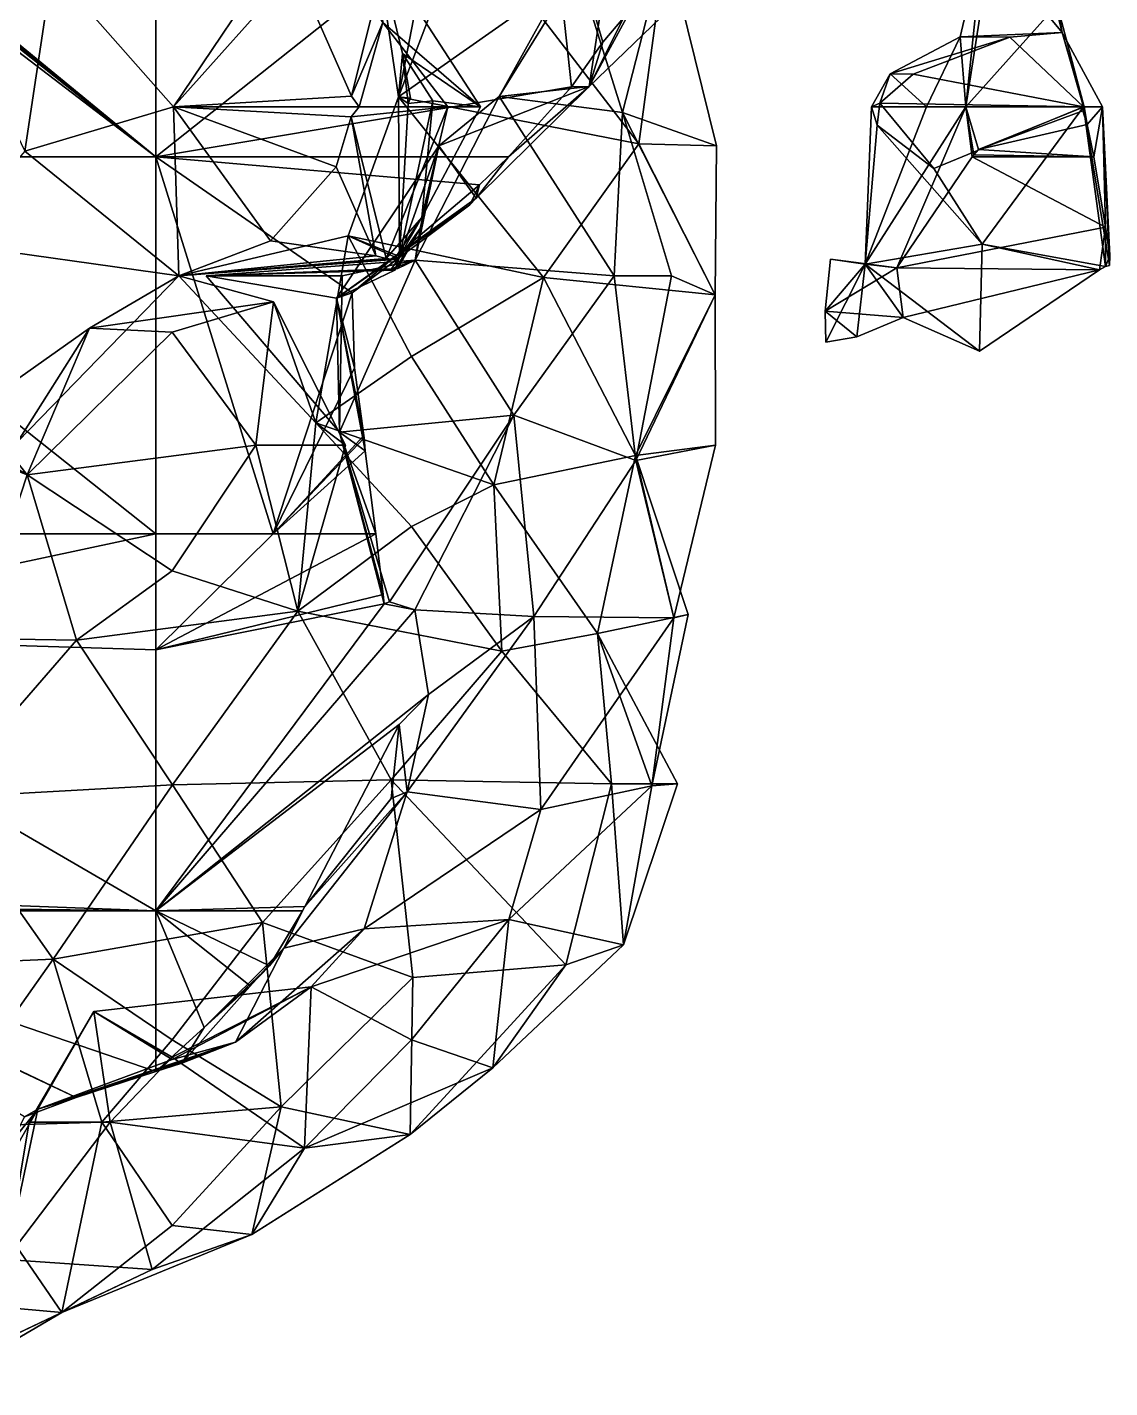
# Model space of a CAD drawing. Extents: x 290083 to 295691, y 4553739 to 4561622.
# Drawn here: x 291656.4 to 291770.5, y 4553783 to 4553926.3 of the extents above; entities that cross this region are included whole.
import ezdxf

# ---------------------------------------------------------------- set-up
doc = ezdxf.new("R2010")
doc.units = 0
doc.layers.add('Au_ppm_Pref_-_0_3', color=7, linetype='CONTINUOUS')

msp = doc.modelspace()

# ---------------------------------------------------------------- linework, layer by layer
at = {"layer": 'Au_ppm_Pref_-_0_3'}
for points in [[(291670, 4553912.6, 1870.48), (291620, 4553950.79, 1876.44), (291621.17, 4553951.36, 1876.61)], [(291621.17, 4553951.36, 1876.61), (291621.48, 4553951.82, 1876.46), (291670, 4553912.6, 1870.48)], [(291621.48, 4553951.82, 1876.46), (291621.73, 4553952.28, 1876.32), (291670, 4553912.6, 1870.48)], [(291621.73, 4553952.28, 1876.32), (291670, 4553952.28, 1864.34), (291670, 4553912.6, 1870.48)], [(291670, 4553952.28, 1864.34), (291711.04, 4553945.17, 1871.17), (291670, 4553912.6, 1870.48)], [(291620, 4553950.79, 1876.44), (291670, 4553912.6, 1870.48), (291620, 4553912.6, 1868.36)], [(291713.76, 4553919.99, 1866.05), (291670, 4553912.6, 1870.48), (291711.04, 4553945.17, 1871.17)], [(291711.04, 4553945.17, 1871.17), (291717.08, 4553924.68, 1866.49), (291713.76, 4553919.99, 1866.05)], [(291711.04, 4553945.17, 1871.17), (291719.29, 4553927.27, 1866.69), (291717.08, 4553924.68, 1866.49)], [(291699.47, 4553939.31, 1844.73), (291701.97, 4553935.71, 1841.19), (291695.54, 4553918.93, 1842.19)], [(291709.52, 4553928.71, 1843.52), (291699.47, 4553939.31, 1844.73), (291695.54, 4553918.93, 1842.19)], [(291718.48, 4553938.91, 1859.35), (291706.15, 4553918.97, 1858.45), (291715.64, 4553920.03, 1864.95)], [(291718.48, 4553938.91, 1859.35), (291714.11, 4553933.33, 1854.54), (291706.15, 4553918.97, 1858.45)], [(291734.5, 4553938.24, 1864.75), (291718.48, 4553938.91, 1859.35), (291715.64, 4553920.03, 1864.95)], [(291644.56, 4553937.48, 1834.13), (291656.2, 4553913.22, 1833.87), (291659.05, 4553932.37, 1830.75)], [(291720, 4553928.1, 1866.75), (291734.5, 4553938.24, 1864.75), (291715.64, 4553920.03, 1864.95)], [(291695.54, 4553918.93, 1842.19), (291701.97, 4553935.71, 1841.19), (291693.23, 4553934.8, 1835.76)], [(291755.3, 4553917.89, 1861.19), (291754.71, 4553925.26, 1859.01), (291757.16, 4553935.71, 1863.65)], [(291757.16, 4553935.71, 1863.65), (291754.71, 4553925.26, 1859.01), (291765.45, 4553925.72, 1859.01)], [(291755.3, 4553917.89, 1861.19), (291757.16, 4553935.71, 1863.65), (291757.56, 4553932.37, 1864.95)], [(291757.16, 4553935.71, 1863.65), (291765.45, 4553925.72, 1859.01), (291762.91, 4553935.71, 1863.54)], [(291764.92, 4553928.63, 1864.95), (291762.91, 4553935.71, 1863.54), (291765.45, 4553925.72, 1859.01)], [(291671.83, 4553917.87, 1828.22), (291683.12, 4553934.62, 1830.24), (291659.05, 4553932.37, 1830.75)], [(291684.72, 4553932.29, 1830.26), (291683.12, 4553934.62, 1830.24), (291671.83, 4553917.87, 1828.22)], [(291704.19, 4553917.89, 1835.25), (291693.23, 4553934.8, 1835.76), (291693.89, 4553926.77, 1833.21)], [(291695.95, 4553923.51, 1839.41), (291693.23, 4553934.8, 1835.76), (291704.19, 4553917.89, 1835.25)], [(291695.54, 4553918.93, 1842.19), (291693.23, 4553934.8, 1835.76), (291695.95, 4553923.51, 1839.41)], [(291709.52, 4553928.71, 1843.52), (291720.84, 4553914, 1843.09), (291723.75, 4553935.24, 1847.01)], [(291714.11, 4553933.33, 1854.54), (291723.75, 4553935.24, 1847.01), (291719.14, 4553917.3, 1852.52)], [(291729.04, 4553913.77, 1847.13), (291719.14, 4553917.3, 1852.52), (291723.75, 4553935.24, 1847.01)], [(291720.84, 4553914, 1843.09), (291729.04, 4553913.77, 1847.13), (291723.75, 4553935.24, 1847.01)], [(291719.14, 4553917.3, 1852.52), (291706.15, 4553918.97, 1858.45), (291714.11, 4553933.33, 1854.54)], [(291656.2, 4553913.22, 1833.87), (291671.83, 4553917.87, 1828.22), (291659.05, 4553932.37, 1830.75)], [(291684.72, 4553932.29, 1830.26), (291671.83, 4553917.87, 1828.22), (291690.58, 4553919.02, 1830.08)], [(291690.58, 4553919.02, 1830.08), (291692.91, 4553928.3, 1833.24), (291684.72, 4553932.29, 1830.26)], [(291755.3, 4553917.89, 1861.19), (291757.56, 4553932.37, 1864.95), (291764.92, 4553928.63, 1864.95)], [(291695.54, 4553918.93, 1842.19), (291720.84, 4553914, 1843.09), (291709.52, 4553928.71, 1843.52)], [(291755.3, 4553917.89, 1861.19), (291764.92, 4553928.63, 1864.95), (291767.77, 4553917.89, 1862.71)], [(291764.92, 4553928.63, 1864.95), (291765.45, 4553925.72, 1859.01), (291767.77, 4553917.89, 1862.71)], [(291693.89, 4553926.77, 1833.21), (291692.91, 4553928.3, 1833.24), (291690.58, 4553919.02, 1830.08)], [(291719.29, 4553927.27, 1866.69), (291720, 4553928.1, 1866.75), (291715.64, 4553920.03, 1864.95)], [(291717.08, 4553924.68, 1866.49), (291719.29, 4553927.27, 1866.69), (291715.64, 4553920.03, 1864.95)], [(291691.39, 4553917.89, 1830.09), (291693.89, 4553926.77, 1833.21), (291690.58, 4553919.02, 1830.08)], [(291700.73, 4553917.89, 1833.5), (291693.89, 4553926.77, 1833.21), (291691.39, 4553917.89, 1830.09)], [(291700.73, 4553917.89, 1833.5), (291704.19, 4553917.89, 1835.25), (291693.89, 4553926.77, 1833.21)], [(291765.45, 4553925.72, 1859.01), (291754.71, 4553925.26, 1859.01), (291759.92, 4553925.2, 1856.57)], [(291767.7, 4553917.89, 1853.47), (291765.45, 4553925.72, 1859.01), (291759.92, 4553925.2, 1856.57)], [(291767.7, 4553917.89, 1853.47), (291769.69, 4553917.89, 1859.01), (291765.45, 4553925.72, 1859.01)], [(291765.45, 4553925.72, 1859.01), (291769.69, 4553917.89, 1859.01), (291767.77, 4553917.89, 1862.71)], [(291713.76, 4553919.99, 1866.05), (291717.08, 4553924.68, 1866.49), (291715.64, 4553920.03, 1864.95)], [(291747.32, 4553921.36, 1854.23), (291754.71, 4553925.26, 1859.01), (291751.16, 4553917.89, 1859.01)], [(291747.32, 4553921.36, 1854.23), (291759.92, 4553925.2, 1856.57), (291754.71, 4553925.26, 1859.01)], [(291747.32, 4553921.36, 1854.23), (291749.75, 4553921.33, 1853.07), (291759.92, 4553925.2, 1856.57)], [(291767.7, 4553917.89, 1853.47), (291759.92, 4553925.2, 1856.57), (291749.75, 4553921.33, 1853.07)], [(291755.3, 4553917.89, 1861.19), (291751.16, 4553917.89, 1859.01), (291754.71, 4553925.26, 1859.01)], [(291696.82, 4553918.78, 1841.17), (291695.54, 4553918.93, 1842.19), (291695.95, 4553923.51, 1839.41)], [(291699.16, 4553918.5, 1839.29), (291695.95, 4553923.51, 1839.41), (291704.19, 4553917.89, 1835.25)], [(291696.55, 4553918.23, 1841.15), (291695.95, 4553923.51, 1839.41), (291699.16, 4553918.5, 1839.29)], [(291695.95, 4553923.51, 1839.41), (291696.55, 4553918.23, 1841.15), (291696.82, 4553918.78, 1841.17)], [(291746.23, 4553918.28, 1852.49), (291747.32, 4553921.36, 1854.23), (291745.37, 4553917.89, 1853.99)], [(291747.32, 4553921.36, 1854.23), (291751.16, 4553917.89, 1859.01), (291745.37, 4553917.89, 1853.99)], [(291746.23, 4553918.28, 1852.49), (291749.75, 4553921.33, 1853.07), (291747.32, 4553921.36, 1854.23)], [(291767.7, 4553917.89, 1853.47), (291749.75, 4553921.33, 1853.07), (291746.23, 4553918.28, 1852.49)], [(291707.12, 4553912.6, 1865.54), (291670, 4553912.6, 1870.48), (291713.76, 4553919.99, 1866.05)], [(291706.15, 4553918.97, 1858.45), (291699.78, 4553913.78, 1862.23), (291715.64, 4553920.03, 1864.95)], [(291699.78, 4553913.78, 1862.23), (291703.72, 4553908.27, 1864.95), (291715.64, 4553920.03, 1864.95)], [(291707.12, 4553912.6, 1865.54), (291715.64, 4553920.03, 1864.95), (291703.72, 4553908.27, 1864.95)], [(291713.76, 4553919.99, 1866.05), (291715.64, 4553920.03, 1864.95), (291707.12, 4553912.6, 1865.54)], [(291690.58, 4553919.02, 1830.08), (291671.83, 4553917.87, 1828.22), (291691.39, 4553917.89, 1830.09)], [(291690.25, 4553904.31, 1839.81), (291695.54, 4553918.93, 1842.19), (291695.66, 4553902.14, 1835.37)], [(291710.8, 4553899.9, 1840.67), (291695.54, 4553918.93, 1842.19), (291690.25, 4553904.31, 1839.81)], [(291691.39, 4553917.89, 1830.09), (291690.58, 4553919.02, 1830.08), (291691.39, 4553917.89, 1830.09)], [(291696.55, 4553918.23, 1841.15), (291695.54, 4553918.93, 1842.19), (291696.82, 4553918.78, 1841.17)], [(291695.66, 4553902.14, 1835.37), (291695.54, 4553918.93, 1842.19), (291696.55, 4553918.23, 1841.15)], [(291695.54, 4553918.93, 1842.19), (291710.8, 4553899.9, 1840.67), (291720.84, 4553914, 1843.09)], [(291695.66, 4553902.14, 1835.37), (291699.16, 4553918.5, 1839.29), (291697.99, 4553906.24, 1835.25)], [(291695.66, 4553902.14, 1835.37), (291696.55, 4553918.23, 1841.15), (291699.16, 4553918.5, 1839.29)], [(291697.31, 4553901.73, 1857.29), (291699.78, 4553913.78, 1862.23), (291706.15, 4553918.97, 1858.45)], [(291697.31, 4553901.73, 1857.29), (291706.15, 4553918.97, 1858.45), (291718.25, 4553900.07, 1857.19)], [(291704.19, 4553917.89, 1835.25), (291697.99, 4553906.24, 1835.25), (291699.16, 4553918.5, 1839.29)], [(291719.14, 4553917.3, 1852.52), (291718.25, 4553900.07, 1857.19), (291706.15, 4553918.97, 1858.45)], [(291671.83, 4553917.87, 1828.22), (291656.2, 4553913.22, 1833.87), (291672.4, 4553900.07, 1834.7)], [(291671.83, 4553917.87, 1828.22), (291690.55, 4553916.84, 1830.03), (291691.39, 4553917.89, 1830.09)], [(291688.99, 4553911.56, 1829.99), (291690.55, 4553916.84, 1830.03), (291671.83, 4553917.87, 1828.22)], [(291688.99, 4553911.56, 1829.99), (291671.83, 4553917.87, 1828.22), (291682.07, 4553903.78, 1829.49)], [(291682.07, 4553903.78, 1829.49), (291671.83, 4553917.87, 1828.22), (291672.4, 4553900.07, 1834.7)], [(291694.23, 4553901.92, 1834.9), (291700.73, 4553917.89, 1833.5), (291690.55, 4553916.84, 1830.03)], [(291690.55, 4553916.84, 1830.03), (291691.39, 4553917.89, 1830.09), (291691.39, 4553917.89, 1830.09)], [(291690.55, 4553916.84, 1830.03), (291700.73, 4553917.89, 1833.5), (291691.39, 4553917.89, 1830.09)], [(291697.99, 4553906.24, 1835.25), (291700.73, 4553917.89, 1833.5), (291694.23, 4553901.92, 1834.9)], [(291704.19, 4553917.89, 1835.25), (291700.73, 4553917.89, 1833.5), (291697.99, 4553906.24, 1835.25)], [(291719.14, 4553917.3, 1852.52), (291724.31, 4553900.07, 1853.07), (291718.25, 4553900.07, 1857.19)], [(291728.88, 4553898.08, 1847.11), (291724.31, 4553900.07, 1853.07), (291719.14, 4553917.3, 1852.52)], [(291719.14, 4553917.3, 1852.52), (291729.04, 4553913.77, 1847.13), (291728.88, 4553898.08, 1847.11)], [(291748.04, 4553900.93, 1860.21), (291744.71, 4553901.32, 1858.87), (291755.3, 4553917.89, 1861.19)], [(291755.3, 4553917.89, 1861.19), (291744.71, 4553901.32, 1858.87), (291751.16, 4553917.89, 1859.01)], [(291745.95, 4553915.95, 1853.07), (291745.37, 4553917.89, 1853.99), (291744.71, 4553901.32, 1858.87)], [(291745.37, 4553917.89, 1853.99), (291751.16, 4553917.89, 1859.01), (291744.71, 4553901.32, 1858.87)], [(291746.23, 4553918.28, 1852.49), (291745.37, 4553917.89, 1853.99), (291745.95, 4553915.95, 1853.07)], [(291745.95, 4553915.95, 1853.07), (291751.91, 4553911.39, 1853.07), (291746.23, 4553918.28, 1852.49)], [(291767.7, 4553917.89, 1853.47), (291746.23, 4553918.28, 1852.49), (291751.91, 4553911.39, 1853.07)], [(291755.98, 4553912.6, 1862.03), (291748.04, 4553900.93, 1860.21), (291755.3, 4553917.89, 1861.19)], [(291767.7, 4553917.89, 1853.47), (291751.91, 4553911.39, 1853.07), (291757.01, 4553903.41, 1855.55)], [(291756.13, 4553912.82, 1862.06), (291755.98, 4553912.6, 1862.03), (291755.3, 4553917.89, 1861.19)], [(291756.63, 4553913.4, 1862.2), (291756.13, 4553912.82, 1862.06), (291755.3, 4553917.89, 1861.19)], [(291756.63, 4553913.4, 1862.2), (291755.3, 4553917.89, 1861.19), (291767.77, 4553917.89, 1862.71)], [(291767.61, 4553917.45, 1862.77), (291756.63, 4553913.4, 1862.2), (291767.77, 4553917.89, 1862.71)], [(291767.61, 4553917.45, 1862.77), (291768.07, 4553916.03, 1862.36), (291756.63, 4553913.4, 1862.2)], [(291767.7, 4553917.89, 1853.47), (291757.01, 4553903.41, 1855.55), (291770, 4553901.06, 1859.14)], [(291768.07, 4553916.03, 1862.36), (291767.61, 4553917.45, 1862.77), (291767.77, 4553917.89, 1862.71)], [(291767.7, 4553917.89, 1853.47), (291770, 4553901.06, 1859.14), (291770.43, 4553901.18, 1859.2)], [(291767.7, 4553917.89, 1853.47), (291770.43, 4553901.18, 1859.2), (291769.69, 4553917.89, 1859.01)], [(291769.69, 4553917.89, 1859.01), (291768.07, 4553916.03, 1862.36), (291767.77, 4553917.89, 1862.71)], [(291769.69, 4553917.89, 1859.01), (291768.78, 4553912.62, 1861.4), (291768.07, 4553916.03, 1862.36)], [(291769.69, 4553917.89, 1859.01), (291768.78, 4553912.6, 1861.39), (291768.78, 4553912.62, 1861.4)], [(291769.69, 4553917.89, 1859.01), (291770, 4553905.2, 1859.92), (291768.78, 4553912.6, 1861.39)], [(291769.69, 4553917.89, 1859.01), (291770.46, 4553902.21, 1859.4), (291770, 4553905.2, 1859.92)], [(291770.43, 4553901.18, 1859.2), (291770.46, 4553902.21, 1859.4), (291769.69, 4553917.89, 1859.01)], [(291690.55, 4553916.84, 1830.03), (291688.99, 4553911.56, 1829.99), (291693.16, 4553902.21, 1834.19)], [(291694.23, 4553901.92, 1834.9), (291690.55, 4553916.84, 1830.03), (291693.16, 4553902.21, 1834.19)], [(291745.95, 4553915.95, 1853.07), (291744.71, 4553901.32, 1858.87), (291757.01, 4553903.41, 1855.55)], [(291745.95, 4553915.95, 1853.07), (291757.01, 4553903.41, 1855.55), (291751.91, 4553911.39, 1853.07)], [(291756.63, 4553913.4, 1862.2), (291768.07, 4553916.03, 1862.36), (291768.78, 4553912.62, 1861.4)], [(291620, 4553912.6, 1868.36), (291670, 4553912.6, 1870.48), (291670, 4553872.91, 1867.2)], [(291670, 4553872.91, 1867.2), (291620, 4553872.91, 1868.04), (291620, 4553912.6, 1868.36)], [(291647.92, 4553903.53, 1837.06), (291672.4, 4553900.07, 1834.7), (291656.2, 4553913.22, 1833.87)], [(291704.09, 4553909.68, 1865.58), (291670, 4553912.6, 1870.48), (291707.12, 4553912.6, 1865.54)], [(291690.65, 4553898.3, 1865.98), (291670, 4553912.6, 1870.48), (291704.09, 4553909.68, 1865.58)], [(291690.65, 4553898.3, 1865.98), (291682.33, 4553872.91, 1863.97), (291670, 4553912.6, 1870.48)], [(291682.33, 4553872.91, 1863.97), (291670, 4553872.91, 1867.2), (291670, 4553912.6, 1870.48)], [(291695.17, 4553900.7, 1859.16), (291689, 4553897.74, 1864.55), (291699.78, 4553913.78, 1862.23)], [(291699.78, 4553913.78, 1862.23), (291689, 4553897.74, 1864.55), (291703.72, 4553908.27, 1864.95)], [(291697.84, 4553905.08, 1858.85), (291695.17, 4553900.7, 1859.16), (291699.78, 4553913.78, 1862.23)], [(291697.31, 4553901.73, 1857.29), (291697.84, 4553905.08, 1858.85), (291699.78, 4553913.78, 1862.23)], [(291703.72, 4553908.27, 1864.95), (291704.09, 4553909.68, 1865.58), (291707.12, 4553912.6, 1865.54)], [(291728.88, 4553898.08, 1847.11), (291720.84, 4553914, 1843.09), (291710.8, 4553899.9, 1840.67)], [(291728.88, 4553898.08, 1847.11), (291729.04, 4553913.77, 1847.13), (291720.84, 4553914, 1843.09)], [(291755.98, 4553912.6, 1862.03), (291770, 4553905.2, 1859.92), (291748.04, 4553900.93, 1860.21)], [(291756.13, 4553912.82, 1862.06), (291768.78, 4553912.62, 1861.4), (291755.98, 4553912.6, 1862.03)], [(291768.78, 4553912.62, 1861.4), (291768.78, 4553912.6, 1861.39), (291755.98, 4553912.6, 1862.03)], [(291755.98, 4553912.6, 1862.03), (291768.78, 4553912.6, 1861.39), (291770, 4553905.2, 1859.92)], [(291756.63, 4553913.4, 1862.2), (291768.78, 4553912.62, 1861.4), (291756.13, 4553912.82, 1862.06)], [(291693.16, 4553902.21, 1834.19), (291688.99, 4553911.56, 1829.99), (291682.07, 4553903.78, 1829.49)], [(291703.05, 4553907.55, 1865.46), (291690.65, 4553898.3, 1865.98), (291704.09, 4553909.68, 1865.58)], [(291703.72, 4553908.27, 1864.95), (291703.05, 4553907.55, 1865.46), (291704.09, 4553909.68, 1865.58)], [(291703.05, 4553907.55, 1865.46), (291703.72, 4553908.27, 1864.95), (291689, 4553897.74, 1864.55)], [(291703.05, 4553907.55, 1865.46), (291689, 4553897.74, 1864.55), (291690.65, 4553898.3, 1865.98)], [(291697.99, 4553906.24, 1835.25), (291694.23, 4553901.92, 1834.9), (291695.08, 4553901.81, 1835.24)], [(291695.66, 4553902.14, 1835.37), (291697.99, 4553906.24, 1835.25), (291695.08, 4553901.81, 1835.24)], [(291695.52, 4553901.92, 1835.37), (291672.4, 4553900.07, 1834.7), (291690.25, 4553904.31, 1839.81)], [(291672.4, 4553900.07, 1834.7), (291686.82, 4553884.6, 1834.51), (291690.25, 4553904.31, 1839.81)], [(291696.92, 4553891.58, 1838.08), (291690.25, 4553904.31, 1839.81), (291686.82, 4553884.6, 1834.51)], [(291695.52, 4553901.92, 1835.37), (291690.25, 4553904.31, 1839.81), (291695.66, 4553902.14, 1835.37)], [(291710.8, 4553899.9, 1840.67), (291690.25, 4553904.31, 1839.81), (291696.92, 4553891.58, 1838.08)], [(291694.81, 4553900.83, 1858.88), (291695.17, 4553900.7, 1859.16), (291697.84, 4553905.08, 1858.85)], [(291694.81, 4553900.83, 1858.88), (291697.84, 4553905.08, 1858.85), (291695.49, 4553900.85, 1858.88)], [(291697.31, 4553901.73, 1857.29), (291695.49, 4553900.85, 1858.88), (291697.84, 4553905.08, 1858.85)], [(291748.04, 4553900.93, 1860.21), (291770, 4553905.2, 1859.92), (291769.38, 4553900.72, 1859.1)], [(291769.38, 4553900.72, 1859.1), (291770, 4553905.2, 1859.92), (291770, 4553901.06, 1859.14)], [(291770.46, 4553902.21, 1859.4), (291770, 4553901.06, 1859.14), (291770, 4553905.2, 1859.92)], [(291647.92, 4553903.53, 1837.06), (291655.46, 4553882.65, 1834.91), (291672.4, 4553900.07, 1834.7)], [(291672.4, 4553900.07, 1834.7), (291693.16, 4553902.21, 1834.19), (291682.07, 4553903.78, 1829.49)], [(291756.72, 4553892.15, 1858.1), (291757.01, 4553903.41, 1855.55), (291744.71, 4553901.32, 1858.87)], [(291757.01, 4553903.41, 1855.55), (291756.72, 4553892.15, 1858.1), (291769.38, 4553900.72, 1859.1)], [(291770, 4553901.06, 1859.14), (291757.01, 4553903.41, 1855.55), (291769.38, 4553900.72, 1859.1)], [(291672.4, 4553900.07, 1834.7), (291694.23, 4553901.92, 1834.9), (291693.16, 4553902.21, 1834.19)], [(291672.4, 4553900.07, 1834.7), (291695.08, 4553901.81, 1835.24), (291694.23, 4553901.92, 1834.9)], [(291695.08, 4553901.81, 1835.24), (291672.4, 4553900.07, 1834.7), (291695.52, 4553901.92, 1835.37)], [(291694.81, 4553900.83, 1858.88), (291697.31, 4553901.73, 1857.29), (291675.3, 4553900.07, 1859.01)], [(291697.31, 4553901.73, 1857.29), (291689.61, 4553900.07, 1855.56), (291675.3, 4553900.07, 1859.01)], [(291689.32, 4553883.62, 1859.86), (291689.61, 4553900.07, 1855.56), (291697.31, 4553901.73, 1857.29)], [(291697.31, 4553901.73, 1857.29), (291707.68, 4553885.43, 1857.08), (291689.32, 4553883.62, 1859.86)], [(291697.31, 4553901.73, 1857.29), (291694.81, 4553900.83, 1858.88), (291695.49, 4553900.85, 1858.88)], [(291695.52, 4553901.92, 1835.37), (291695.66, 4553902.14, 1835.37), (291695.08, 4553901.81, 1835.24)], [(291697.31, 4553901.73, 1857.29), (291718.25, 4553900.07, 1857.19), (291707.68, 4553885.43, 1857.08)], [(291741.05, 4553901.83, 1860.73), (291748.04, 4553900.93, 1860.21), (291740.47, 4553896.35, 1859.71)], [(291744.71, 4553901.32, 1858.87), (291741.05, 4553901.83, 1860.73), (291740.47, 4553896.35, 1859.71)], [(291744.71, 4553901.32, 1858.87), (291740.47, 4553896.35, 1859.71), (291740.54, 4553893.12, 1858.92)], [(291744.71, 4553901.32, 1858.87), (291740.54, 4553893.12, 1858.92), (291743.83, 4553893.68, 1859.04)], [(291748.04, 4553900.93, 1860.21), (291741.05, 4553901.83, 1860.73), (291744.71, 4553901.32, 1858.87)], [(291748.7, 4553895.7, 1859.18), (291744.71, 4553901.32, 1858.87), (291743.83, 4553893.68, 1859.04)], [(291756.72, 4553892.15, 1858.1), (291744.71, 4553901.32, 1858.87), (291748.7, 4553895.7, 1859.18)], [(291770.43, 4553901.18, 1859.2), (291770, 4553901.06, 1859.14), (291770.46, 4553902.21, 1859.4)], [(291663, 4553894.59, 1829.31), (291672.4, 4553900.07, 1834.7), (291655.46, 4553882.65, 1834.91)], [(291663, 4553894.59, 1829.31), (291682.39, 4553897.34, 1829.31), (291672.4, 4553900.07, 1834.7)], [(291682.39, 4553897.34, 1829.31), (291686.82, 4553884.6, 1834.51), (291672.4, 4553900.07, 1834.7)], [(291675.3, 4553900.07, 1859.01), (291695.17, 4553900.7, 1859.16), (291694.81, 4553900.83, 1858.88)], [(291689, 4553897.74, 1864.55), (291695.17, 4553900.7, 1859.16), (291675.3, 4553900.07, 1859.01)], [(291689.32, 4553883.62, 1859.86), (291689, 4553897.74, 1864.55), (291675.3, 4553900.07, 1859.01)], [(291675.3, 4553900.07, 1859.01), (291689.61, 4553900.07, 1855.56), (291689.32, 4553883.62, 1859.86)], [(291705.6, 4553878.09, 1836.72), (291710.8, 4553899.9, 1840.67), (291696.92, 4553891.58, 1838.08)], [(291705.6, 4553878.09, 1836.72), (291720.51, 4553881.16, 1842.12), (291710.8, 4553899.9, 1840.67)], [(291720.54, 4553880.65, 1852.55), (291707.68, 4553885.43, 1857.08), (291718.25, 4553900.07, 1857.19)], [(291728.88, 4553898.08, 1847.11), (291710.8, 4553899.9, 1840.67), (291720.51, 4553881.16, 1842.12)], [(291724.31, 4553900.07, 1853.07), (291720.54, 4553880.65, 1852.55), (291718.25, 4553900.07, 1857.19)], [(291720.54, 4553880.65, 1852.55), (291724.31, 4553900.07, 1853.07), (291728.88, 4553898.08, 1847.11)], [(291748.04, 4553900.93, 1860.21), (291748.7, 4553895.7, 1859.18), (291740.47, 4553896.35, 1859.71)], [(291748.04, 4553900.93, 1860.21), (291769.38, 4553900.72, 1859.1), (291748.7, 4553895.7, 1859.18)], [(291748.7, 4553895.7, 1859.18), (291769.38, 4553900.72, 1859.1), (291756.72, 4553892.15, 1858.1)], [(291656.44, 4553879.15, 1823.49), (291646.59, 4553883.01, 1829.35), (291640.9, 4553898.64, 1822.52)], [(291656.44, 4553879.15, 1823.49), (291640.9, 4553898.64, 1822.52), (291648.91, 4553883.65, 1816.89)], [(291690.91, 4553890.41, 1864.98), (291682.33, 4553872.91, 1863.97), (291690.65, 4553898.3, 1865.98)], [(291690.65, 4553898.3, 1865.98), (291689, 4553897.74, 1864.55), (291690.91, 4553890.41, 1864.98)], [(291663, 4553894.59, 1829.31), (291671.72, 4553894.14, 1825.35), (291682.39, 4553897.34, 1829.31)], [(291671.72, 4553894.14, 1825.35), (291680.51, 4553882.25, 1825.17), (291682.39, 4553897.34, 1829.31)], [(291689.95, 4553882.25, 1829.31), (291682.39, 4553897.34, 1829.31), (291680.51, 4553882.25, 1825.17)], [(291689.95, 4553882.25, 1829.31), (291686.82, 4553884.6, 1834.51), (291682.39, 4553897.34, 1829.31)], [(291690.91, 4553890.41, 1864.98), (291689, 4553897.74, 1864.55), (291691.89, 4553883.29, 1863.97)], [(291691.89, 4553883.29, 1863.97), (291689, 4553897.74, 1864.55), (291692.02, 4553881.66, 1863.58)], [(291689, 4553897.74, 1864.55), (291689.32, 4553883.62, 1859.86), (291692.02, 4553881.66, 1863.58)], [(291720.51, 4553881.16, 1842.12), (291728.92, 4553882.25, 1847.13), (291728.88, 4553898.08, 1847.11)], [(291720.54, 4553880.65, 1852.55), (291728.88, 4553898.08, 1847.11), (291728.92, 4553882.25, 1847.13)], [(291743.83, 4553893.68, 1859.04), (291740.54, 4553893.12, 1858.92), (291740.47, 4553896.35, 1859.71)], [(291740.47, 4553896.35, 1859.71), (291748.7, 4553895.7, 1859.18), (291743.83, 4553893.68, 1859.04)], [(291656.44, 4553879.15, 1823.49), (291663, 4553894.59, 1829.31), (291646.59, 4553883.01, 1829.35)], [(291663, 4553894.59, 1829.31), (291655.46, 4553882.65, 1834.91), (291646.59, 4553883.01, 1829.35)], [(291656.44, 4553879.15, 1823.49), (291671.72, 4553894.14, 1825.35), (291663, 4553894.59, 1829.31)], [(291656.44, 4553879.15, 1823.49), (291680.51, 4553882.25, 1825.17), (291671.72, 4553894.14, 1825.35)], [(291705.6, 4553878.09, 1836.72), (291696.92, 4553891.58, 1838.08), (291686.82, 4553884.6, 1834.51)], [(291691.89, 4553883.29, 1863.97), (291682.33, 4553872.91, 1863.97), (291690.91, 4553890.41, 1864.98)], [(291689.32, 4553883.62, 1859.86), (291707.68, 4553885.43, 1857.08), (291694.6, 4553865.78, 1858.86)], [(291694.6, 4553865.78, 1858.86), (291707.68, 4553885.43, 1857.08), (291697.28, 4553864.93, 1857.94)], [(291697.28, 4553864.93, 1857.94), (291707.68, 4553885.43, 1857.08), (291709.8, 4553864.23, 1853.98)], [(291709.8, 4553864.23, 1853.98), (291707.68, 4553885.43, 1857.08), (291720.54, 4553880.65, 1852.55)], [(291684.93, 4553864.79, 1828.91), (291686.82, 4553884.6, 1834.51), (291689.95, 4553882.25, 1829.31)], [(291684.93, 4553864.79, 1828.91), (291696.92, 4553873.68, 1832.17), (291686.82, 4553884.6, 1834.51)], [(291696.92, 4553873.68, 1832.17), (291705.6, 4553878.09, 1836.72), (291686.82, 4553884.6, 1834.51)], [(291656.44, 4553879.15, 1823.49), (291648.91, 4553883.65, 1816.89), (291650.73, 4553861.89, 1822.53)], [(291682.33, 4553872.91, 1863.97), (291691.89, 4553883.29, 1863.97), (291691.93, 4553883.02, 1863.93)], [(291691.93, 4553883.02, 1863.93), (291692.02, 4553881.66, 1863.58), (291682.33, 4553872.91, 1863.97)], [(291689.32, 4553883.62, 1859.86), (291694.6, 4553865.78, 1858.86), (291694.04, 4553865.54, 1858.95)], [(291693.92, 4553866.55, 1859.25), (291689.32, 4553883.62, 1859.86), (291694.04, 4553865.54, 1858.95)], [(291693.16, 4553872.91, 1861.13), (291689.32, 4553883.62, 1859.86), (291693.92, 4553866.55, 1859.25)], [(291692.02, 4553881.66, 1863.58), (291689.32, 4553883.62, 1859.86), (291693.16, 4553872.91, 1861.13)], [(291691.93, 4553883.02, 1863.93), (291691.89, 4553883.29, 1863.97), (291692.02, 4553881.66, 1863.58)], [(291656.44, 4553879.15, 1823.49), (291671.72, 4553869.02, 1824.9), (291680.51, 4553882.25, 1825.17)], [(291680.51, 4553882.25, 1825.17), (291671.72, 4553869.02, 1824.9), (291684.93, 4553864.79, 1828.91)], [(291689.95, 4553882.25, 1829.31), (291680.51, 4553882.25, 1825.17), (291684.93, 4553864.79, 1828.91)], [(291692.02, 4553881.66, 1863.58), (291693.16, 4553872.91, 1861.13), (291682.33, 4553872.91, 1863.97)], [(291720.51, 4553881.16, 1842.12), (291705.6, 4553878.09, 1836.72), (291716.49, 4553862.43, 1835.68)], [(291726.06, 4553864.43, 1841.19), (291720.51, 4553881.16, 1842.12), (291716.49, 4553862.43, 1835.68)], [(291724.54, 4553864.08, 1847.34), (291728.92, 4553882.25, 1847.13), (291720.51, 4553881.16, 1842.12)], [(291726.06, 4553864.43, 1841.19), (291724.54, 4553864.08, 1847.34), (291720.51, 4553881.16, 1842.12)], [(291720.54, 4553880.65, 1852.55), (291728.92, 4553882.25, 1847.13), (291724.54, 4553864.08, 1847.34)], [(291724.54, 4553864.08, 1847.34), (291709.8, 4553864.23, 1853.98), (291720.54, 4553880.65, 1852.55)], [(291656.44, 4553879.15, 1823.49), (291650.73, 4553861.89, 1822.53), (291661.62, 4553861.72, 1827.23)], [(291656.44, 4553879.15, 1823.49), (291661.62, 4553861.72, 1827.23), (291671.72, 4553869.02, 1824.9)], [(291696.92, 4553873.68, 1832.17), (291706.41, 4553860.57, 1832.07), (291705.6, 4553878.09, 1836.72)], [(291716.49, 4553862.43, 1835.68), (291705.6, 4553878.09, 1836.72), (291706.41, 4553860.57, 1832.07)], [(291620, 4553862.27, 1863.97), (291620, 4553872.91, 1868.04), (291670, 4553872.91, 1867.2)], [(291670, 4553872.91, 1867.2), (291670, 4553860.72, 1863.97), (291620, 4553862.27, 1863.97)], [(291670, 4553860.72, 1863.97), (291693.16, 4553872.91, 1861.13), (291693.92, 4553866.55, 1859.25)], [(291682.33, 4553872.91, 1863.97), (291693.16, 4553872.91, 1861.13), (291670, 4553860.72, 1863.97)], [(291670, 4553860.72, 1863.97), (291670, 4553872.91, 1867.2), (291682.33, 4553872.91, 1863.97)], [(291696.92, 4553873.68, 1832.17), (291684.93, 4553864.79, 1828.91), (291706.41, 4553860.57, 1832.07)], [(291671.72, 4553869.02, 1824.9), (291661.62, 4553861.72, 1827.23), (291684.93, 4553864.79, 1828.91)], [(291694.04, 4553865.54, 1858.95), (291670, 4553860.72, 1863.97), (291693.92, 4553866.55, 1859.25)], [(291694.04, 4553865.54, 1858.95), (291697.28, 4553864.93, 1857.94), (291670, 4553833.23, 1856.68)], [(291670, 4553833.23, 1856.68), (291670, 4553860.72, 1863.97), (291694.04, 4553865.54, 1858.95)], [(291697.28, 4553864.93, 1857.94), (291694.04, 4553865.54, 1858.95), (291694.6, 4553865.78, 1858.86)], [(291661.62, 4553861.72, 1827.23), (291671.75, 4553846.51, 1828.79), (291684.93, 4553864.79, 1828.91)], [(291697.28, 4553864.93, 1857.94), (291698.69, 4553856, 1855.2), (291670, 4553833.23, 1856.68)], [(291694.78, 4553847.01, 1829.49), (291684.93, 4553864.79, 1828.91), (291671.75, 4553846.51, 1828.79)], [(291694.78, 4553847.01, 1829.49), (291706.41, 4553860.57, 1832.07), (291684.93, 4553864.79, 1828.91)], [(291698.69, 4553856, 1855.2), (291709.8, 4553864.23, 1853.98), (291696.46, 4553845.77, 1853.22)], [(291709.8, 4553864.23, 1853.98), (291710.53, 4553843.89, 1847.21), (291696.46, 4553845.77, 1853.22)], [(291697.28, 4553864.93, 1857.94), (291709.8, 4553864.23, 1853.98), (291698.69, 4553856, 1855.2)], [(291709.8, 4553864.23, 1853.98), (291724.54, 4553864.08, 1847.34), (291710.53, 4553843.89, 1847.21)], [(291722.24, 4553846.4, 1841.1), (291710.53, 4553843.89, 1847.21), (291724.54, 4553864.08, 1847.34)], [(291726.06, 4553864.43, 1841.19), (291716.49, 4553862.43, 1835.68), (291722.24, 4553846.4, 1841.1)], [(291722.24, 4553846.4, 1841.1), (291724.54, 4553864.08, 1847.34), (291726.06, 4553864.43, 1841.19)], [(291670, 4553833.23, 1856.68), (291620, 4553835.1, 1853.57), (291620, 4553862.27, 1863.97)], [(291620, 4553862.27, 1863.97), (291670, 4553860.72, 1863.97), (291670, 4553833.23, 1856.68)], [(291647.19, 4553845.13, 1828.5), (291661.62, 4553861.72, 1827.23), (291650.73, 4553861.89, 1822.53)], [(291647.19, 4553845.13, 1828.5), (291671.75, 4553846.51, 1828.79), (291661.62, 4553861.72, 1827.23)], [(291716.49, 4553862.43, 1835.68), (291706.41, 4553860.57, 1832.07), (291717.97, 4553846.62, 1831.27)], [(291724.92, 4553846.62, 1835.25), (291722.24, 4553846.4, 1841.1), (291716.49, 4553862.43, 1835.68)], [(291716.49, 4553862.43, 1835.68), (291717.97, 4553846.62, 1831.27), (291724.92, 4553846.62, 1835.25)], [(291694.78, 4553847.01, 1829.49), (291717.97, 4553846.62, 1831.27), (291706.41, 4553860.57, 1832.07)], [(291695.62, 4553852.84, 1855.31), (291670, 4553833.23, 1856.68), (291698.69, 4553856, 1855.2)], [(291695.62, 4553852.84, 1855.31), (291698.69, 4553856, 1855.2), (291696.46, 4553845.77, 1853.22)], [(291695.62, 4553852.84, 1855.31), (291685.69, 4553833.69, 1855.04), (291670, 4553833.23, 1856.68)], [(291694.78, 4553845.07, 1854.86), (291685.69, 4553833.69, 1855.04), (291695.62, 4553852.84, 1855.31)], [(291694.78, 4553845.07, 1854.86), (291695.62, 4553852.84, 1855.31), (291696.46, 4553845.77, 1853.22)], [(291694.78, 4553847.01, 1829.49), (291671.75, 4553846.51, 1828.79), (291681.21, 4553832.02, 1826.77)], [(291694.78, 4553847.01, 1829.49), (291681.21, 4553832.02, 1826.77), (291697.06, 4553826.23, 1824.8)], [(291694.78, 4553847.01, 1829.49), (291713.18, 4553827.56, 1828.57), (291717.97, 4553846.62, 1831.27)], [(291694.78, 4553847.01, 1829.49), (291697.06, 4553826.23, 1824.8), (291713.18, 4553827.56, 1828.57)], [(291647.19, 4553845.13, 1828.5), (291659.18, 4553828.15, 1828.3), (291671.75, 4553846.51, 1828.79)], [(291671.75, 4553846.51, 1828.79), (291659.18, 4553828.15, 1828.3), (291681.21, 4553832.02, 1826.77)], [(291685.69, 4553833.69, 1855.04), (291696.46, 4553845.77, 1853.22), (291683.48, 4553829.31, 1853.23)], [(291691.94, 4553831.33, 1846.67), (291683.48, 4553829.31, 1853.23), (291696.46, 4553845.77, 1853.22)], [(291696.46, 4553845.77, 1853.22), (291685.69, 4553833.69, 1855.04), (291694.78, 4553845.07, 1854.86)], [(291710.53, 4553843.89, 1847.21), (291691.94, 4553831.33, 1846.67), (291696.46, 4553845.77, 1853.22)], [(291707.18, 4553832.32, 1839.74), (291710.53, 4553843.89, 1847.21), (291722.24, 4553846.4, 1841.1)], [(291707.18, 4553832.32, 1839.74), (291722.24, 4553846.4, 1841.1), (291719.24, 4553829.64, 1834.66)], [(291719.24, 4553829.64, 1834.66), (291717.97, 4553846.62, 1831.27), (291713.18, 4553827.56, 1828.57)], [(291724.92, 4553846.62, 1835.25), (291717.97, 4553846.62, 1831.27), (291719.24, 4553829.64, 1834.66)], [(291719.24, 4553829.64, 1834.66), (291722.24, 4553846.4, 1841.1), (291724.92, 4553846.62, 1835.25)], [(291647.19, 4553845.13, 1828.5), (291634.87, 4553827.09, 1828.3), (291659.18, 4553828.15, 1828.3)], [(291707.18, 4553832.32, 1839.74), (291691.94, 4553831.33, 1846.67), (291710.53, 4553843.89, 1847.21)], [(291670, 4553833.23, 1856.68), (291621.77, 4553833.81, 1853.21), (291620, 4553835.1, 1853.57)], [(291670, 4553833.23, 1856.68), (291620.49, 4553833.23, 1852.89), (291621.77, 4553833.81, 1853.21)], [(291620.19, 4553833.08, 1852.82), (291620.49, 4553833.23, 1852.89), (291661.6, 4553813.59, 1849.16)], [(291656.14, 4553811.53, 1848.02), (291620.19, 4553833.08, 1852.82), (291661.6, 4553813.59, 1849.16)], [(291661.6, 4553813.59, 1849.16), (291620.49, 4553833.23, 1852.89), (291670, 4553816.32, 1850.76)], [(291620.49, 4553833.23, 1852.89), (291670, 4553833.23, 1856.68), (291670, 4553816.32, 1850.76)], [(291685.42, 4553833.23, 1855.04), (291670, 4553833.23, 1856.68), (291685.69, 4553833.69, 1855.04)], [(291679.92, 4553825.35, 1855.72), (291675.09, 4553820.94, 1853.3), (291670, 4553833.23, 1856.68)], [(291675.09, 4553820.94, 1853.3), (291670, 4553816.32, 1850.76), (291670, 4553833.23, 1856.68)], [(291685.42, 4553833.23, 1855.04), (291681.97, 4553827.43, 1855.48), (291670, 4553833.23, 1856.68)], [(291670, 4553833.23, 1856.68), (291681.97, 4553827.43, 1855.48), (291679.92, 4553825.35, 1855.72)], [(291685.42, 4553833.23, 1855.04), (291683.48, 4553829.31, 1853.23), (291681.97, 4553827.43, 1855.48)], [(291683.48, 4553829.31, 1853.23), (291685.42, 4553833.23, 1855.04), (291685.69, 4553833.69, 1855.04)], [(291659.18, 4553828.15, 1828.3), (291671.72, 4553819.65, 1826.42), (291681.21, 4553832.02, 1826.77)], [(291683.17, 4553812.58, 1824.45), (291681.21, 4553832.02, 1826.77), (291671.72, 4553819.65, 1826.42)], [(291691.94, 4553831.33, 1846.67), (291686.36, 4553825.22, 1841.96), (291678.37, 4553819.4, 1847.13)], [(291691.94, 4553831.33, 1846.67), (291678.37, 4553819.4, 1847.13), (291683.48, 4553829.31, 1853.23)], [(291697.06, 4553826.23, 1824.8), (291681.21, 4553832.02, 1826.77), (291683.17, 4553812.58, 1824.45)], [(291707.18, 4553832.32, 1839.74), (291686.36, 4553825.22, 1841.96), (291691.94, 4553831.33, 1846.67)], [(291707.18, 4553832.32, 1839.74), (291696.92, 4553819.65, 1838.3), (291686.36, 4553825.22, 1841.96)], [(291707.18, 4553832.32, 1839.74), (291705.48, 4553816.69, 1835.25), (291696.92, 4553819.65, 1838.3)], [(291707.18, 4553832.32, 1839.74), (291719.24, 4553829.64, 1834.66), (291705.48, 4553816.69, 1835.25)], [(291719.24, 4553829.64, 1834.66), (291713.18, 4553827.56, 1828.57), (291705.48, 4553816.69, 1835.25)], [(291634.87, 4553827.09, 1828.3), (291646.69, 4553810.47, 1827.44), (291659.18, 4553828.15, 1828.3)], [(291659.18, 4553828.15, 1828.3), (291646.69, 4553810.47, 1827.44), (291664.29, 4553810.98, 1825.81)], [(291671.72, 4553819.65, 1826.42), (291659.18, 4553828.15, 1828.3), (291664.29, 4553810.98, 1825.81)], [(291675.09, 4553820.94, 1853.3), (291683.48, 4553829.31, 1853.23), (291672.71, 4553817.19, 1851.55)], [(291683.48, 4553829.31, 1853.23), (291678.37, 4553819.4, 1847.13), (291672.71, 4553817.19, 1851.55)], [(291681.97, 4553827.43, 1855.48), (291683.48, 4553829.31, 1853.23), (291675.09, 4553820.94, 1853.3)], [(291681.97, 4553827.43, 1855.48), (291675.09, 4553820.94, 1853.3), (291679.92, 4553825.35, 1855.72)], [(291697.06, 4553826.23, 1824.8), (291696.79, 4553809.69, 1828.93), (291713.18, 4553827.56, 1828.57)], [(291713.18, 4553827.56, 1828.57), (291696.79, 4553809.69, 1828.93), (291705.48, 4553816.69, 1835.25)], [(291663.47, 4553822.65, 1841.19), (291671.72, 4553817.58, 1843.39), (291686.36, 4553825.22, 1841.96)], [(291663.47, 4553822.65, 1841.19), (291686.36, 4553825.22, 1841.96), (291671.72, 4553817.81, 1838.92)], [(291685.64, 4553808.26, 1835.5), (291671.72, 4553817.81, 1838.92), (291686.36, 4553825.22, 1841.96)], [(291678.37, 4553819.4, 1847.13), (291686.36, 4553825.22, 1841.96), (291671.72, 4553817.58, 1843.39)], [(291697.06, 4553826.23, 1824.8), (291683.17, 4553812.58, 1824.45), (291696.79, 4553809.69, 1828.93)], [(291685.64, 4553808.26, 1835.5), (291686.36, 4553825.22, 1841.96), (291696.92, 4553819.65, 1838.3)], [(291657.57, 4553812.35, 1847.25), (291663.47, 4553822.65, 1841.19), (291656.65, 4553810.98, 1841.19)], [(291663.47, 4553822.65, 1841.19), (291665.16, 4553810.98, 1838.1), (291656.65, 4553810.98, 1841.19)], [(291671.72, 4553817.58, 1843.39), (291663.47, 4553822.65, 1841.19), (291657.57, 4553812.35, 1847.25)], [(291663.47, 4553822.65, 1841.19), (291671.72, 4553817.81, 1838.92), (291665.16, 4553810.98, 1838.1)], [(291675.09, 4553820.94, 1853.3), (291672.71, 4553817.19, 1851.55), (291670, 4553816.32, 1850.76)], [(291671.72, 4553819.65, 1826.42), (291664.29, 4553810.98, 1825.81), (291683.17, 4553812.58, 1824.45)], [(291705.48, 4553816.69, 1835.25), (291685.64, 4553808.26, 1835.5), (291696.92, 4553819.65, 1838.3)], [(291678.37, 4553819.4, 1847.13), (291657.57, 4553812.35, 1847.25), (291661.6, 4553813.59, 1849.16)], [(291671.72, 4553817.58, 1843.39), (291657.57, 4553812.35, 1847.25), (291678.37, 4553819.4, 1847.13)], [(291678.37, 4553819.4, 1847.13), (291661.6, 4553813.59, 1849.16), (291670, 4553816.32, 1850.76)], [(291678.37, 4553819.4, 1847.13), (291670, 4553816.32, 1850.76), (291672.71, 4553817.19, 1851.55)], [(291685.64, 4553808.26, 1835.5), (291665.16, 4553810.98, 1838.1), (291671.72, 4553817.81, 1838.92)], [(291685.64, 4553808.26, 1835.5), (291705.48, 4553816.69, 1835.25), (291696.79, 4553809.69, 1828.93)], [(291655, 4553809.17, 1847.1), (291657.57, 4553812.35, 1847.25), (291654.03, 4553806.22, 1846)], [(291657.57, 4553812.35, 1847.25), (291654.22, 4553796.53, 1840.01), (291654.03, 4553806.22, 1846)], [(291656.65, 4553810.98, 1841.19), (291654.22, 4553796.53, 1840.01), (291657.57, 4553812.35, 1847.25)], [(291656.14, 4553811.53, 1848.02), (291657.57, 4553812.35, 1847.25), (291655, 4553809.17, 1847.1)], [(291657.57, 4553812.35, 1847.25), (291656.14, 4553811.53, 1848.02), (291661.6, 4553813.59, 1849.16)], [(291683.17, 4553812.58, 1824.45), (291664.29, 4553810.98, 1825.81), (291671.72, 4553800.09, 1825.68)], [(291680.08, 4553799.15, 1829.31), (291683.17, 4553812.58, 1824.45), (291671.72, 4553800.09, 1825.68)], [(291683.17, 4553812.58, 1824.45), (291680.08, 4553799.15, 1829.31), (291696.79, 4553809.69, 1828.93)], [(291660.07, 4553790.96, 1828.68), (291664.29, 4553810.98, 1825.81), (291646.69, 4553810.47, 1827.44)], [(291656.65, 4553810.98, 1841.19), (291665.16, 4553810.98, 1838.1), (291654.22, 4553796.53, 1840.01)], [(291665.16, 4553810.98, 1838.1), (291669.6, 4553795.47, 1834.59), (291654.22, 4553796.53, 1840.01)], [(291664.29, 4553810.98, 1825.81), (291660.07, 4553790.96, 1828.68), (291671.72, 4553800.09, 1825.68)], [(291665.16, 4553810.98, 1838.1), (291685.64, 4553808.26, 1835.5), (291669.6, 4553795.47, 1834.59)], [(291660.07, 4553790.96, 1828.68), (291646.69, 4553810.47, 1827.44), (291633.76, 4553793.29, 1829.31)], [(291685.64, 4553808.26, 1835.5), (291696.79, 4553809.69, 1828.93), (291680.08, 4553799.15, 1829.31)], [(291669.6, 4553795.47, 1834.59), (291685.64, 4553808.26, 1835.5), (291680.08, 4553799.15, 1829.31)], [(291671.72, 4553800.09, 1825.68), (291660.07, 4553790.96, 1828.68), (291680.08, 4553799.15, 1829.31)], [(291680.08, 4553799.15, 1829.31), (291660.07, 4553790.96, 1828.68), (291669.6, 4553795.47, 1834.59)], [(291669.6, 4553795.47, 1834.59), (291649.31, 4553785.86, 1836.37), (291654.22, 4553796.53, 1840.01)], [(291669.6, 4553795.47, 1834.59), (291660.07, 4553790.96, 1828.68), (291649.31, 4553785.86, 1836.37)], [(291660.07, 4553790.96, 1828.68), (291633.76, 4553793.29, 1829.31), (291646.52, 4553783.02, 1831.87)], [(291649.31, 4553785.86, 1836.37), (291660.07, 4553790.96, 1828.68), (291646.52, 4553783.02, 1831.87)]]:
    msp.add_3dface(points, dxfattribs=at)

doc.saveas('drawing.dxf')
